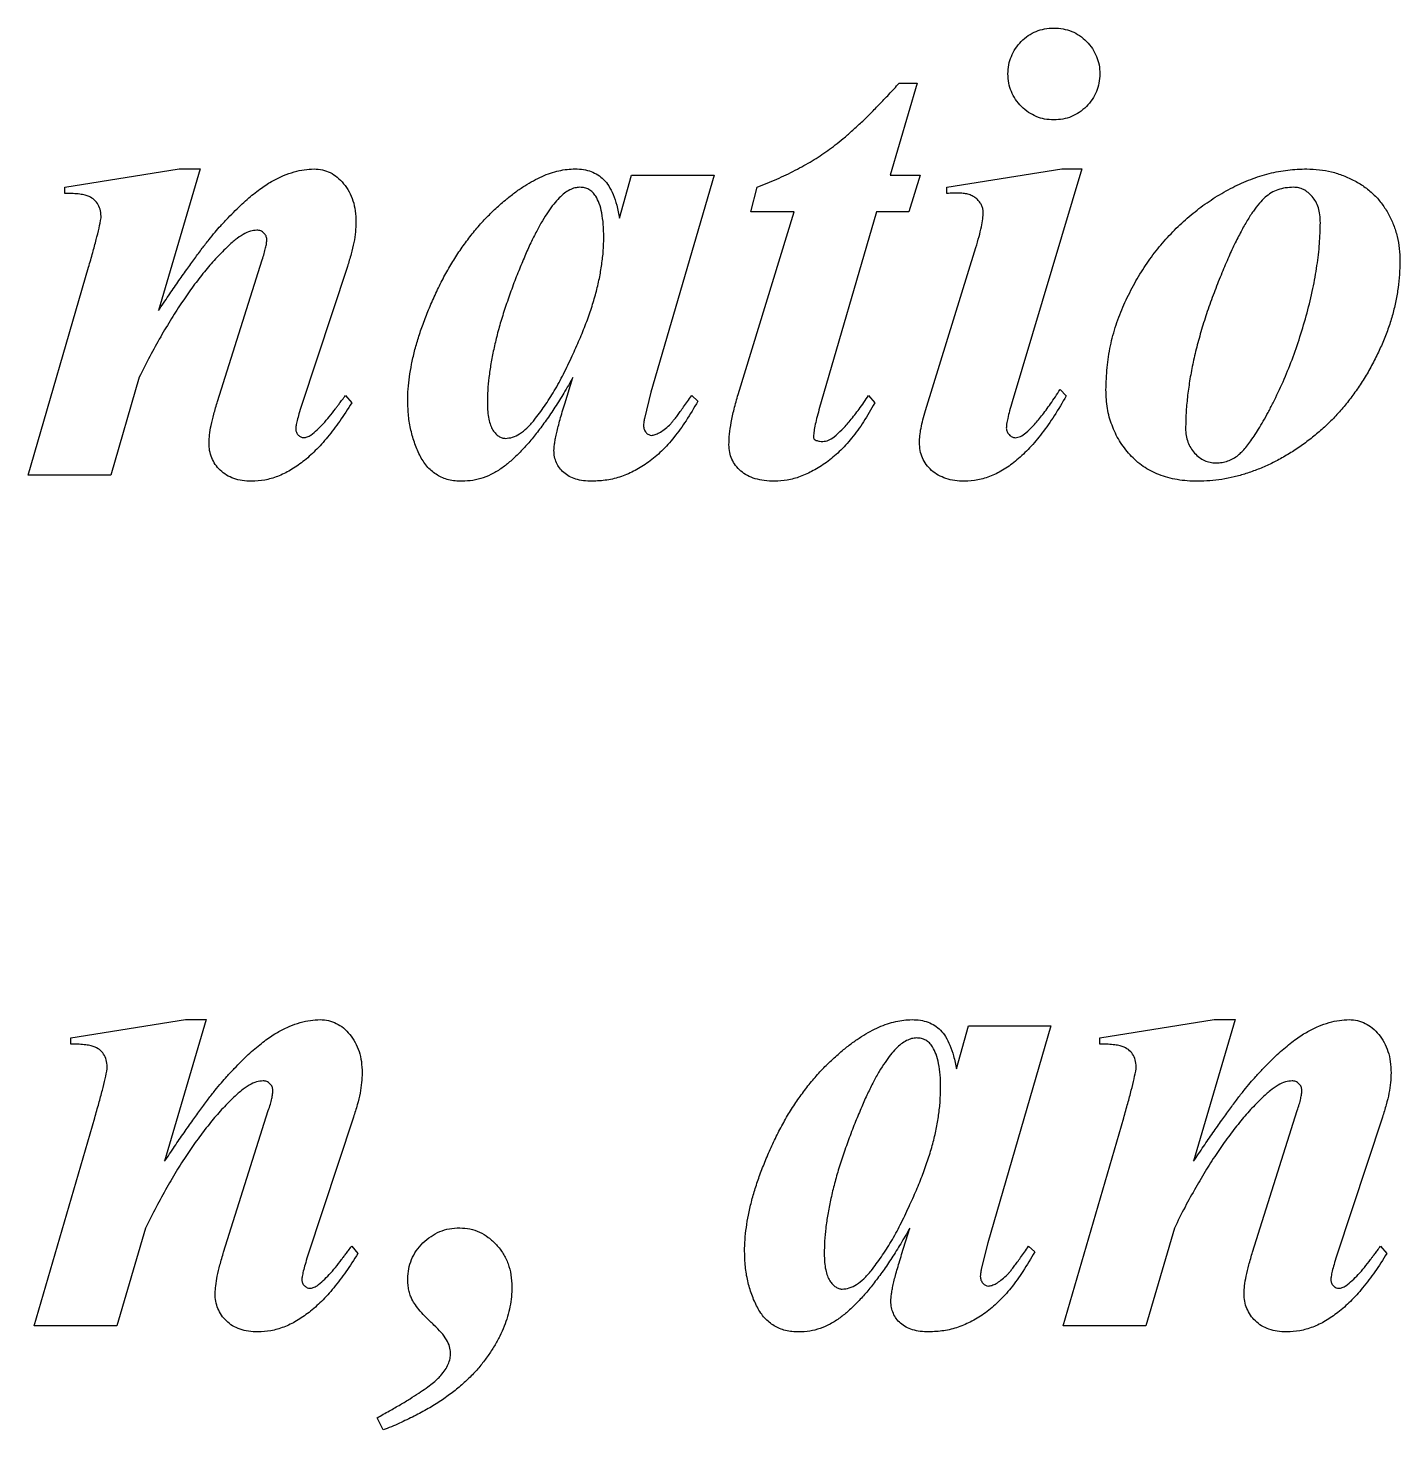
# Model space of a CAD drawing. Header units: inches. Extents: x -8.75 to 0, y -0.78 to 2.88.
# Drawn here: x -3.3929 to -2.9262, y 1.5502 to 2.0271 of the extents above; entities that cross this region are included whole.
import ezdxf

# ---------------------------------------------------------------- set-up
doc = ezdxf.new("R2010")
doc.units = ezdxf.units.IN
doc.header["$MEASUREMENT"] = 0

msp = doc.modelspace()

# ---------------------------------------------------------------- linework, layer by layer
at = {"color": 7, "linetype": 'Continuous', "lineweight": 25}
for p, q in [((-3.09049, 2.00833), (-3.0996, 1.97708)), ((-3.09658, 2.00833), (-3.09049, 2.00833)), ((-3.3804, 1.97292), (-3.34146, 1.97917)), ((-3.3344, 1.97917), (-3.34853, 1.93096)), ((-3.34146, 1.97917), (-3.3344, 1.97917)), ((-3.0804, 1.97292), (-3.0413, 1.97917)), ((-3.0344, 1.97917), (-3.05816, 1.89993)), ((-3.0413, 1.97917), (-3.0344, 1.97917)), ((-3.19169, 1.96237), (-3.18759, 1.97708)), ((-3.18759, 1.97708), (-3.15956, 1.97708)), ((-3.15956, 1.97708), (-3.18102, 1.90326)), ((-3.0996, 1.97708), (-3.08941, 1.97708)), ((-3.08941, 1.97708), (-3.09326, 1.96458)), ((-3.3804, 1.97083), (-3.3804, 1.97292)), ((-3.14706, 1.96458), (-3.14492, 1.97295)), ((-3.0804, 1.97083), (-3.0804, 1.97292)), ((-3.15136, 1.90244), (-3.13235, 1.96458)), ((-3.13235, 1.96458), (-3.14706, 1.96458)), ((-3.10429, 1.96458), (-3.12385, 1.8972)), ((-3.09326, 1.96458), (-3.10429, 1.96458)), ((-3.08759, 1.89701), (-3.07047, 1.95241)), ((-3.3929, 1.875), (-3.37229, 1.94574)), ((-3.32844, 1.9001), (-3.31324, 1.94821)), ((-3.28427, 1.94596), (-3.2999, 1.8987)), ((-3.35504, 1.90827), (-3.36474, 1.875)), ((-3.21031, 1.89928), (-3.20758, 1.90817)), ((-3.18102, 1.90326), (-3.18323, 1.89427)), ((-3.04182, 1.90417), (-3.03974, 1.90195)), ((-3.28489, 1.90208), (-3.28281, 1.89961)), ((-3.16715, 1.90208), (-3.16506, 1.90013)), ((-3.10699, 1.90208), (-3.10491, 1.89954)), ((-3.36474, 1.875), (-3.3929, 1.875)), ((-3.37831, 1.68355), (-3.33938, 1.6898)), ((-3.33232, 1.6898), (-3.34645, 1.64159)), ((-3.33938, 1.6898), (-3.33232, 1.6898)), ((-3.02831, 1.68355), (-2.98938, 1.6898)), ((-2.98232, 1.6898), (-2.99645, 1.64159)), ((-2.98938, 1.6898), (-2.98232, 1.6898)), ((-3.37831, 1.68146), (-3.37831, 1.68355)), ((-3.07711, 1.673), (-3.07301, 1.68771)), ((-3.07301, 1.68771), (-3.04498, 1.68771)), ((-3.04498, 1.68771), (-3.06643, 1.61389)), ((-3.02831, 1.68146), (-3.02831, 1.68355)), ((-3.39081, 1.58563), (-3.37021, 1.65637)), ((-3.32636, 1.61073), (-3.31116, 1.65884)), ((-3.28219, 1.65659), (-3.29781, 1.60933)), ((-3.04081, 1.58563), (-3.02021, 1.65637)), ((-2.97636, 1.61073), (-2.96116, 1.65884)), ((-2.93219, 1.65659), (-2.94781, 1.60933)), ((-3.35296, 1.6189), (-3.36266, 1.58563)), ((-3.09573, 1.60991), (-3.09299, 1.6188)), ((-3.00296, 1.6189), (-3.01266, 1.58563)), ((-3.28281, 1.61271), (-3.28072, 1.61024)), ((-3.06643, 1.61389), (-3.06865, 1.6049)), ((-3.05256, 1.61271), (-3.05048, 1.61076)), ((-2.93281, 1.61271), (-2.93072, 1.61024)), ((-3.36266, 1.58563), (-3.39081, 1.58563)), ((-3.01266, 1.58563), (-3.04081, 1.58563)), ((-3.27206, 1.55021), (-3.27415, 1.55438))]:
    msp.add_line(p, q, dxfattribs=at)
for points, knots in [([(-3.05956, 2.01146), (-3.05951, 2.01251), (-3.0594, 2.01455), (-3.05851, 2.01748), (-3.05709, 2.02018), (-3.0551, 2.02255), (-3.05276, 2.02458), (-3.05006, 2.02604), (-3.04711, 2.02692), (-3.04505, 2.02703), (-3.044, 2.02708)], [0, 0, 0, 0, 0.128069, 0.249947, 0.371754, 0.499132, 0.626344, 0.748778, 0.871931, 1, 1, 1, 1]), ([(-3.044, 2.02708), (-3.04293, 2.02703), (-3.04085, 2.02692), (-3.03786, 2.02605), (-3.03515, 2.02457), (-3.03278, 2.02256), (-3.03079, 2.02018), (-3.02936, 2.01749), (-3.02847, 2.01455), (-3.02837, 2.01251), (-3.02831, 2.01146)], [0, 0, 0, 0, 0.130072, 0.253889, 0.375723, 0.50332, 0.630072, 0.75128, 0.87256, 1, 1, 1, 1]), ([(-3.14492, 1.97295), (-3.14266, 1.97384), (-3.13825, 1.97559), (-3.13199, 1.9786), (-3.12622, 1.98182), (-3.1217, 1.98474), (-3.11824, 1.98735), (-3.1155, 1.98951), (-3.11268, 1.99202), (-3.10968, 1.99473), (-3.10658, 1.99774), (-3.10337, 2.00105), (-3.09998, 2.00457), (-3.09773, 2.00706), (-3.09658, 2.00833)], [0, 0, 0, 0, 0.120172, 0.234507, 0.343418, 0.447385, 0.500336, 0.558038, 0.620076, 0.686978, 0.757998, 0.833949, 0.914855, 1, 1, 1, 1]), ([(-3.044, 1.99583), (-3.04504, 1.99589), (-3.04706, 1.996), (-3.04998, 1.99688), (-3.05265, 1.99835), (-3.05504, 2.00033), (-3.05706, 2.00271), (-3.05851, 2.00542), (-3.0594, 2.00836), (-3.05951, 2.01041), (-3.05956, 2.01146)], [0, 0, 0, 0, 0.126881, 0.247614, 0.370178, 0.497691, 0.626054, 0.749788, 0.871796, 1, 1, 1, 1]), ([(-3.02831, 2.01146), (-3.02837, 2.01041), (-3.02848, 2.00836), (-3.02937, 2.00542), (-3.03081, 2.00271), (-3.03284, 2.00033), (-3.03523, 1.99834), (-3.03794, 1.99688), (-3.0409, 1.996), (-3.04296, 1.99589), (-3.044, 1.99583)], [0, 0, 0, 0, 0.127561, 0.248956, 0.37207, 0.499788, 0.626661, 0.749774, 0.872439, 1, 1, 1, 1]), ([(-3.32737, 1.95983), (-3.32653, 1.96074), (-3.3249, 1.96249), (-3.32245, 1.96496), (-3.32011, 1.96721), (-3.31786, 1.96925), (-3.31569, 1.97103), (-3.31359, 1.97259), (-3.31163, 1.97399), (-3.30909, 1.97541), (-3.30607, 1.97692), (-3.30248, 1.9782), (-3.299, 1.979), (-3.29671, 1.97911), (-3.2956, 1.97917)], [0, 0, 0, 0, 0.096922, 0.187782, 0.272642, 0.351578, 0.425341, 0.493416, 0.556438, 0.614383, 0.721325, 0.820638, 0.912937, 1, 1, 1, 1]), ([(-3.2956, 1.97917), (-3.29465, 1.9791), (-3.29276, 1.97898), (-3.29006, 1.97798), (-3.28759, 1.97637), (-3.28544, 1.97414), (-3.28362, 1.97145), (-3.28225, 1.96832), (-3.28148, 1.96479), (-3.28139, 1.96232), (-3.28134, 1.96104)], [0, 0, 0, 0, 0.11115, 0.220348, 0.332299, 0.453462, 0.580543, 0.710706, 0.849887, 1, 1, 1, 1]), ([(-3.23007, 1.96895), (-3.22905, 1.96976), (-3.22708, 1.97135), (-3.22403, 1.97339), (-3.22106, 1.97517), (-3.21814, 1.97666), (-3.21523, 1.97776), (-3.21237, 1.97855), (-3.20957, 1.97907), (-3.20771, 1.97913), (-3.2068, 1.97917)], [0, 0, 0, 0, 0.151251, 0.292341, 0.425249, 0.551635, 0.671301, 0.784657, 0.894307, 1, 1, 1, 1]), ([(-3.2068, 1.97917), (-3.20584, 1.97913), (-3.20398, 1.97905), (-3.20136, 1.97836), (-3.19902, 1.97722), (-3.19697, 1.97557), (-3.19519, 1.97329), (-3.19377, 1.97029), (-3.19252, 1.9666), (-3.19198, 1.96385), (-3.19169, 1.96237)], [0, 0, 0, 0, 0.114685, 0.222136, 0.322068, 0.423716, 0.534699, 0.665421, 0.819071, 1, 1, 1, 1]), ([(-3.02623, 1.90397), (-3.02616, 1.90651), (-3.02601, 1.91154), (-3.02482, 1.91895), (-3.02296, 1.92612), (-3.02025, 1.93297), (-3.01699, 1.93947), (-3.01336, 1.94562), (-3.00927, 1.95131), (-3.00476, 1.95655), (-2.99992, 1.9614), (-2.99466, 1.96572), (-2.98908, 1.9696), (-2.98321, 1.97297), (-2.97708, 1.97571), (-2.9708, 1.97772), (-2.96439, 1.97894), (-2.96007, 1.97909), (-2.9579, 1.97917)], [0, 0, 0, 0, 0.068373, 0.135108, 0.201218, 0.267276, 0.332787, 0.396645, 0.459164, 0.521042, 0.582325, 0.643264, 0.703651, 0.764819, 0.825173, 0.88396, 0.941824, 1, 1, 1, 1]), ([(-2.9579, 1.97917), (-2.95648, 1.97911), (-2.95365, 1.97901), (-2.94948, 1.97824), (-2.94545, 1.97697), (-2.94161, 1.97517), (-2.93802, 1.97301), (-2.9349, 1.97033), (-2.93222, 1.96727), (-2.93006, 1.96383), (-2.92832, 1.96013), (-2.92713, 1.95618), (-2.92634, 1.95205), (-2.92627, 1.94922), (-2.92623, 1.94779)], [0, 0, 0, 0, 0.085554, 0.169688, 0.253802, 0.339259, 0.42356, 0.504942, 0.585336, 0.66653, 0.748481, 0.83034, 0.913832, 1, 1, 1, 1]), ([(-3.36803, 1.96247), (-3.36806, 1.9633), (-3.36811, 1.96485), (-3.3689, 1.96699), (-3.37023, 1.96872), (-3.37188, 1.96974), (-3.37363, 1.97033), (-3.37546, 1.97062), (-3.37777, 1.97081), (-3.37946, 1.97082), (-3.3804, 1.97083)], [0, 0, 0, 0, 0.143692, 0.268193, 0.387578, 0.517103, 0.59867, 0.70577, 0.838043, 1, 1, 1, 1]), ([(-3.2052, 1.97292), (-3.20578, 1.97287), (-3.20699, 1.97278), (-3.20875, 1.972), (-3.21057, 1.97091), (-3.21166, 1.96986), (-3.21223, 1.9693)], [0, 0, 0, 0, 0.21488, 0.444023, 0.703923, 1, 1, 1, 1]), ([(-3.1998, 1.96989), (-3.20013, 1.97036), (-3.20078, 1.97125), (-3.2021, 1.97222), (-3.20359, 1.97281), (-3.20465, 1.97288), (-3.2052, 1.97292)], [0, 0, 0, 0, 0.264796, 0.509314, 0.746635, 1, 1, 1, 1]), ([(-3.19706, 1.95579), (-3.19708, 1.95732), (-3.19712, 1.96013), (-3.19766, 1.96401), (-3.19841, 1.96727), (-3.19936, 1.96907), (-3.1998, 1.96989)], [0, 0, 0, 0, 0.31411, 0.581113, 0.808451, 1, 1, 1, 1]), ([(-3.07623, 1.97093), (-3.07686, 1.97092), (-3.07825, 1.9709), (-3.07964, 1.97086), (-3.0804, 1.97083)], [0, 0, 0, 0, 0.453061, 1, 1, 1, 1]), ([(-3.06799, 1.96445), (-3.06802, 1.96487), (-3.06806, 1.9657), (-3.06851, 1.96689), (-3.06922, 1.968), (-3.07021, 1.96899), (-3.07139, 1.96988), (-3.07283, 1.9705), (-3.07447, 1.97086), (-3.07562, 1.97091), (-3.07623, 1.97093)], [0, 0, 0, 0, 0.106757, 0.213696, 0.322982, 0.443511, 0.571484, 0.70283, 0.84314, 1, 1, 1, 1]), ([(-2.9721, 1.9695), (-2.97276, 1.96884), (-2.97422, 1.96741), (-2.97619, 1.96473), (-2.97828, 1.96153), (-2.98041, 1.95773), (-2.98262, 1.95338), (-2.98486, 1.94842), (-2.9872, 1.94292), (-2.98952, 1.93693), (-2.99178, 1.93076), (-2.99372, 1.9246), (-2.99539, 1.91861), (-2.99678, 1.91277), (-2.99781, 1.90707), (-2.99856, 1.90153), (-2.99904, 1.89616), (-2.99911, 1.89262), (-2.99915, 1.89089)], [0, 0, 0, 0, 0.033249, 0.072559, 0.117666, 0.169098, 0.227007, 0.290985, 0.362132, 0.439493, 0.518973, 0.59539, 0.668972, 0.739827, 0.808386, 0.874496, 0.93831, 1, 1, 1, 1]), ([(-2.96243, 1.97292), (-2.96336, 1.97287), (-2.96517, 1.97278), (-2.96776, 1.97216), (-2.97011, 1.97108), (-2.97143, 1.97003), (-2.9721, 1.9695)], [0, 0, 0, 0, 0.267997, 0.517347, 0.757714, 1, 1, 1, 1]), ([(-2.95331, 1.96087), (-2.95334, 1.96178), (-2.95339, 1.9635), (-2.9539, 1.96593), (-2.95479, 1.96803), (-2.956, 1.96978), (-2.95744, 1.97113), (-2.95898, 1.97218), (-2.96067, 1.97281), (-2.96184, 1.97288), (-2.96243, 1.97292)], [0, 0, 0, 0, 0.160943, 0.307485, 0.440153, 0.565263, 0.682999, 0.791977, 0.894836, 1, 1, 1, 1]), ([(-3.26373, 1.90029), (-3.26371, 1.90163), (-3.26367, 1.90435), (-3.26317, 1.90849), (-3.26246, 1.91277), (-3.26144, 1.91721), (-3.26014, 1.92178), (-3.25853, 1.92649), (-3.25663, 1.93134), (-3.25448, 1.93629), (-3.25211, 1.9412), (-3.2495, 1.94591), (-3.24674, 1.95039), (-3.24376, 1.95459), (-3.24065, 1.95858), (-3.23732, 1.9623), (-3.2338, 1.96576), (-3.23131, 1.96789), (-3.23007, 1.96895)], [0, 0, 0, 0, 0.050997, 0.103943, 0.158988, 0.216791, 0.277525, 0.340557, 0.406814, 0.476408, 0.546463, 0.615088, 0.681898, 0.747317, 0.811647, 0.875037, 0.937745, 1, 1, 1, 1]), ([(-3.21223, 1.9693), (-3.21286, 1.96861), (-3.21421, 1.96713), (-3.21608, 1.96451), (-3.21804, 1.96146), (-3.21997, 1.95788), (-3.222, 1.95386), (-3.22399, 1.94931), (-3.22609, 1.94433), (-3.22815, 1.93898), (-3.2301, 1.93348), (-3.23187, 1.92807), (-3.23335, 1.92285), (-3.23451, 1.91781), (-3.23547, 1.91297), (-3.23616, 1.90833), (-3.23657, 1.90387), (-3.23662, 1.90097), (-3.23665, 1.89954)], [0, 0, 0, 0, 0.037531, 0.080077, 0.128489, 0.182503, 0.242688, 0.308762, 0.380759, 0.45896, 0.538185, 0.61438, 0.686534, 0.755191, 0.821089, 0.883834, 0.943104, 1, 1, 1, 1]), ([(-3.37229, 1.94574), (-3.37182, 1.94738), (-3.37093, 1.95051), (-3.36972, 1.95494), (-3.36876, 1.95887), (-3.36826, 1.96133), (-3.36803, 1.96247)], [0, 0, 0, 0, 0.297706, 0.565151, 0.797817, 1, 1, 1, 1]), ([(-3.28134, 1.96104), (-3.28139, 1.95995), (-3.28149, 1.95765), (-3.28202, 1.95402), (-3.283, 1.95009), (-3.28383, 1.94738), (-3.28427, 1.94596)], [0, 0, 0, 0, 0.211602, 0.448481, 0.711298, 1, 1, 1, 1]), ([(-3.07047, 1.95241), (-3.0701, 1.95365), (-3.06941, 1.95598), (-3.06863, 1.95924), (-3.06812, 1.96201), (-3.06803, 1.96369), (-3.06799, 1.96445)], [0, 0, 0, 0, 0.31585, 0.589913, 0.81473, 1, 1, 1, 1]), ([(-2.98124, 1.8818), (-2.98082, 1.88218), (-2.97991, 1.88299), (-2.97859, 1.88446), (-2.97724, 1.88627), (-2.97577, 1.88834), (-2.97429, 1.89074), (-2.97268, 1.89341), (-2.97103, 1.89641), (-2.96871, 1.90086), (-2.96593, 1.9068), (-2.96284, 1.91427), (-2.96017, 1.92212), (-2.95778, 1.9302), (-2.9558, 1.93826), (-2.9544, 1.94611), (-2.9535, 1.9536), (-2.95338, 1.95849), (-2.95331, 1.96087)], [0, 0, 0, 0, 0.019705, 0.042924, 0.069319, 0.09916, 0.132071, 0.168505, 0.208627, 0.25247, 0.344777, 0.439194, 0.536414, 0.636224, 0.735117, 0.828115, 0.916399, 1, 1, 1, 1]), ([(-3.34853, 1.93096), (-3.34739, 1.93265), (-3.34521, 1.93591), (-3.34202, 1.94057), (-3.33903, 1.9448), (-3.33625, 1.9486), (-3.33377, 1.95204), (-3.33144, 1.95501), (-3.32934, 1.95757), (-3.32799, 1.95912), (-3.32737, 1.95983)], [0, 0, 0, 0, 0.170885, 0.328423, 0.473151, 0.60457, 0.722896, 0.827784, 0.920751, 1, 1, 1, 1]), ([(-3.31503, 1.95833), (-3.31578, 1.95825), (-3.31743, 1.95808), (-3.31991, 1.95684), (-3.32261, 1.95498), (-3.32434, 1.95336), (-3.32529, 1.95247)], [0, 0, 0, 0, 0.18595, 0.410703, 0.678753, 1, 1, 1, 1]), ([(-3.31168, 1.95518), (-3.31173, 1.95558), (-3.31184, 1.95641), (-3.31267, 1.9574), (-3.31371, 1.95822), (-3.31459, 1.9583), (-3.31503, 1.95833)], [0, 0, 0, 0, 0.237424, 0.485936, 0.744903, 1, 1, 1, 1]), ([(-3.31324, 1.94821), (-3.31301, 1.94895), (-3.31257, 1.9503), (-3.31208, 1.9522), (-3.31176, 1.95379), (-3.3117, 1.95475), (-3.31168, 1.95518)], [0, 0, 0, 0, 0.323477, 0.595772, 0.822213, 1, 1, 1, 1]), ([(-3.20781, 1.91556), (-3.20696, 1.91742), (-3.2053, 1.92105), (-3.20311, 1.92647), (-3.20125, 1.93174), (-3.19971, 1.93685), (-3.19852, 1.94181), (-3.19772, 1.94662), (-3.19715, 1.95126), (-3.19709, 1.95431), (-3.19706, 1.95579)], [0, 0, 0, 0, 0.146155, 0.28499, 0.418182, 0.545285, 0.666433, 0.782078, 0.893677, 1, 1, 1, 1]), ([(-3.32529, 1.95247), (-3.32659, 1.95118), (-3.32925, 1.94852), (-3.33301, 1.94407), (-3.33678, 1.93924), (-3.3405, 1.93393), (-3.34421, 1.92817), (-3.34787, 1.92195), (-3.35154, 1.9153), (-3.35385, 1.91065), (-3.35504, 1.90827)], [0, 0, 0, 0, 0.1027659, 0.2109917, 0.3258082, 0.4462553, 0.5742688, 0.709207, 0.8507118, 1, 1, 1, 1]), ([(-2.92623, 1.94779), (-2.92627, 1.94629), (-2.92634, 1.94327), (-2.92679, 1.93876), (-2.9276, 1.93424), (-2.92865, 1.92972), (-2.93007, 1.9252), (-2.93179, 1.92069), (-2.93384, 1.91618), (-2.93612, 1.91169), (-2.93866, 1.90732), (-2.94148, 1.90319), (-2.94444, 1.89927), (-2.9476, 1.89557), (-2.951, 1.89216), (-2.95458, 1.88897), (-2.95834, 1.88598), (-2.96228, 1.88327), (-2.96633, 1.88086), (-2.97037, 1.8787), (-2.97447, 1.87696), (-2.97855, 1.87549), (-2.98265, 1.87433), (-2.98675, 1.87352), (-2.99087, 1.87301), (-2.99361, 1.87295), (-2.99498, 1.87292)], [0, 0, 0, 0, 0.040288, 0.081046, 0.121912, 0.163592, 0.205763, 0.249164, 0.293302, 0.33884, 0.384474, 0.429222, 0.47316, 0.516609, 0.559725, 0.602707, 0.645492, 0.688706, 0.731235, 0.772081, 0.811808, 0.850842, 0.888714, 0.926191, 0.963211, 1, 1, 1, 1]), ([(-3.2207, 1.89375), (-3.21951, 1.89531), (-3.21708, 1.8985), (-3.21378, 1.90374), (-3.21065, 1.90945), (-3.20877, 1.91349), (-3.20781, 1.91556)], [0, 0, 0, 0, 0.230967, 0.474163, 0.72999, 1, 1, 1, 1]), ([(-3.20758, 1.90817), (-3.20859, 1.90642), (-3.21055, 1.90301), (-3.21357, 1.89817), (-3.21655, 1.89372), (-3.21957, 1.88973), (-3.22247, 1.88608), (-3.22541, 1.88291), (-3.22826, 1.88009), (-3.23027, 1.8785), (-3.23124, 1.87773)], [0, 0, 0, 0, 0.156419, 0.303785, 0.441546, 0.570419, 0.690316, 0.801952, 0.904603, 1, 1, 1, 1]), ([(-3.05348, 1.88939), (-3.05261, 1.89019), (-3.05069, 1.89196), (-3.04794, 1.8953), (-3.04491, 1.89942), (-3.0429, 1.90251), (-3.04182, 1.90417)], [0, 0, 0, 0, 0.1865777, 0.4153055, 0.6853307, 1, 1, 1, 1]), ([(-2.99498, 1.87292), (-2.99619, 1.87294), (-2.99854, 1.87298), (-3.00196, 1.87341), (-3.00518, 1.87413), (-3.00819, 1.8751), (-3.01101, 1.87637), (-3.01359, 1.87794), (-3.01596, 1.87978), (-3.01809, 1.8819), (-3.02001, 1.8842), (-3.02168, 1.88665), (-3.02309, 1.88924), (-3.02421, 1.89195), (-3.02516, 1.89477), (-3.02574, 1.89774), (-3.02616, 1.90081), (-3.02621, 1.90291), (-3.02623, 1.90397)], [0, 0, 0, 0, 0.072878, 0.142298, 0.208199, 0.271692, 0.33365, 0.394303, 0.454151, 0.514931, 0.575502, 0.635011, 0.694027, 0.75313, 0.812473, 0.873468, 0.935645, 1, 1, 1, 1]), ([(-3.33134, 1.886), (-3.33129, 1.88688), (-3.33118, 1.88886), (-3.33063, 1.89211), (-3.32969, 1.89592), (-3.32888, 1.89864), (-3.32844, 1.9001)], [0, 0, 0, 0, 0.183214, 0.411654, 0.683026, 1, 1, 1, 1]), ([(-3.28281, 1.89961), (-3.28413, 1.8975), (-3.28667, 1.89347), (-3.29081, 1.88803), (-3.29496, 1.88338), (-3.29922, 1.87961), (-3.3035, 1.87661), (-3.30788, 1.87449), (-3.31233, 1.87318), (-3.31534, 1.873), (-3.31682, 1.87292)], [0, 0, 0, 0, 0.165262, 0.316603, 0.45397, 0.57917, 0.693818, 0.800285, 0.901451, 1, 1, 1, 1]), ([(-3.2999, 1.8987), (-3.30018, 1.89776), (-3.3007, 1.89606), (-3.30133, 1.89378), (-3.30172, 1.89203), (-3.30181, 1.89103), (-3.30185, 1.89062)], [0, 0, 0, 0, 0.355168, 0.638877, 0.854433, 1, 1, 1, 1]), ([(-3.28831, 1.89756), (-3.2881, 1.89784), (-3.28764, 1.89848), (-3.28687, 1.8995), (-3.28594, 1.90073), (-3.28526, 1.90161), (-3.28489, 1.90208)], [0, 0, 0, 0, 0.18485, 0.41446, 0.680809, 1, 1, 1, 1]), ([(-3.24527, 1.87292), (-3.24606, 1.87294), (-3.24759, 1.87299), (-3.2498, 1.87338), (-3.25185, 1.87402), (-3.25369, 1.875), (-3.25541, 1.87617), (-3.25696, 1.87762), (-3.25828, 1.87937), (-3.25985, 1.882), (-3.26138, 1.88565), (-3.26276, 1.89028), (-3.26359, 1.89521), (-3.26368, 1.89858), (-3.26373, 1.90029)], [0, 0, 0, 0, 0.063398, 0.124106, 0.181381, 0.236825, 0.292429, 0.349032, 0.407944, 0.469461, 0.597027, 0.727216, 0.860912, 1, 1, 1, 1]), ([(-3.23665, 1.89954), (-3.23662, 1.89856), (-3.23658, 1.89671), (-3.23623, 1.89417), (-3.23568, 1.89204), (-3.23485, 1.89037), (-3.23387, 1.88911), (-3.23281, 1.88822), (-3.23172, 1.88759), (-3.23094, 1.88753), (-3.23056, 1.8875)], [0, 0, 0, 0, 0.2006273, 0.3741277, 0.5205613, 0.6436886, 0.7503257, 0.8425447, 0.9243072, 1, 1, 1, 1]), ([(-3.21399, 1.88337), (-3.21397, 1.88376), (-3.21393, 1.88463), (-3.21377, 1.88604), (-3.21345, 1.88769), (-3.21308, 1.88956), (-3.21254, 1.89166), (-3.21189, 1.89399), (-3.21114, 1.89656), (-3.2106, 1.89835), (-3.21031, 1.89928)], [0, 0, 0, 0, 0.0716538, 0.1596585, 0.2606213, 0.3783269, 0.5094296, 0.6579343, 0.8214508, 1, 1, 1, 1]), ([(-3.16506, 1.90013), (-3.16636, 1.89791), (-3.16884, 1.89367), (-3.17294, 1.88795), (-3.17721, 1.88322), (-3.18163, 1.87939), (-3.18626, 1.87653), (-3.191, 1.87441), (-3.19597, 1.87318), (-3.19935, 1.873), (-3.20104, 1.87292)], [0, 0, 0, 0, 0.162883, 0.310308, 0.443899, 0.565597, 0.67871, 0.786572, 0.89326, 1, 1, 1, 1]), ([(-3.17473, 1.89202), (-3.17458, 1.89217), (-3.1742, 1.89254), (-3.17361, 1.89326), (-3.17285, 1.89417), (-3.17198, 1.89531), (-3.17097, 1.89668), (-3.16983, 1.89829), (-3.16852, 1.9001), (-3.16762, 1.9014), (-3.16715, 1.90208)], [0, 0, 0, 0, 0.051109, 0.1261472, 0.2196849, 0.333793, 0.4685456, 0.6239875, 0.8016354, 1, 1, 1, 1]), ([(-3.15449, 1.88532), (-3.15444, 1.88651), (-3.15435, 1.88907), (-3.15371, 1.89312), (-3.15274, 1.89765), (-3.15184, 1.90079), (-3.15136, 1.90244)], [0, 0, 0, 0, 0.205405, 0.439032, 0.704171, 1, 1, 1, 1]), ([(-3.10491, 1.89954), (-3.10614, 1.89738), (-3.10849, 1.89323), (-3.11253, 1.88769), (-3.11674, 1.88302), (-3.12115, 1.87932), (-3.12564, 1.8765), (-3.13009, 1.87444), (-3.13455, 1.87315), (-3.13753, 1.87299), (-3.13899, 1.87292)], [0, 0, 0, 0, 0.164549, 0.315664, 0.452911, 0.579345, 0.695512, 0.802853, 0.903381, 1, 1, 1, 1]), ([(-3.11871, 1.88805), (-3.11781, 1.88883), (-3.11584, 1.89052), (-3.11307, 1.89374), (-3.11002, 1.89762), (-3.10805, 1.90053), (-3.10699, 1.90208)], [0, 0, 0, 0, 0.193516, 0.424759, 0.692792, 1, 1, 1, 1]), ([(-3.03974, 1.90195), (-3.04107, 1.89966), (-3.04361, 1.89529), (-3.0478, 1.88938), (-3.052, 1.88432), (-3.05633, 1.8802), (-3.06069, 1.87693), (-3.06519, 1.87466), (-3.06975, 1.87318), (-3.07285, 1.87301), (-3.07437, 1.87292)], [0, 0, 0, 0, 0.1680135, 0.3206356, 0.4593835, 0.584541, 0.6988335, 0.8038251, 0.9031351, 1, 1, 1, 1]), ([(-3.05816, 1.89993), (-3.05847, 1.89891), (-3.05901, 1.89704), (-3.05963, 1.89452), (-3.06003, 1.89258), (-3.06011, 1.89147), (-3.06015, 1.89102)], [0, 0, 0, 0, 0.3511552, 0.6365981, 0.8499908, 1, 1, 1, 1]), ([(-3.29667, 1.88864), (-3.29597, 1.88921), (-3.2945, 1.89041), (-3.29244, 1.89252), (-3.29034, 1.8949), (-3.289, 1.89665), (-3.28831, 1.89756)], [0, 0, 0, 0, 0.222262, 0.462498, 0.72018, 1, 1, 1, 1]), ([(-3.23056, 1.8875), (-3.22973, 1.88758), (-3.228, 1.88775), (-3.22549, 1.88907), (-3.22299, 1.89107), (-3.2215, 1.89281), (-3.2207, 1.89375)], [0, 0, 0, 0, 0.205321, 0.430209, 0.691962, 1, 1, 1, 1]), ([(-3.18323, 1.89427), (-3.18331, 1.89379), (-3.18346, 1.89299), (-3.18353, 1.89217), (-3.18355, 1.89183)], [0, 0, 0, 0, 0.588566, 1, 1, 1, 1]), ([(-3.12385, 1.8972), (-3.12413, 1.89622), (-3.12466, 1.89438), (-3.12524, 1.89181), (-3.12564, 1.88962), (-3.12571, 1.88827), (-3.12574, 1.88766)], [0, 0, 0, 0, 0.315165, 0.585756, 0.812505, 1, 1, 1, 1]), ([(-3.08967, 1.8861), (-3.08965, 1.88686), (-3.08958, 1.8885), (-3.08916, 1.89109), (-3.08851, 1.89397), (-3.08791, 1.89596), (-3.08759, 1.89701)], [0, 0, 0, 0, 0.204884, 0.441272, 0.704979, 1, 1, 1, 1]), ([(-3.30185, 1.89062), (-3.3018, 1.89027), (-3.3017, 1.88953), (-3.30101, 1.88861), (-3.30015, 1.88793), (-3.29946, 1.88781), (-3.29915, 1.88776)], [0, 0, 0, 0, 0.249564, 0.517955, 0.78011, 1, 1, 1, 1]), ([(-3.29915, 1.88776), (-3.29874, 1.88781), (-3.29785, 1.88792), (-3.29708, 1.88839), (-3.29667, 1.88864)], [0, 0, 0, 0, 0.462123, 1, 1, 1, 1]), ([(-3.18355, 1.89183), (-3.18351, 1.89141), (-3.18342, 1.89056), (-3.18274, 1.8895), (-3.18186, 1.88874), (-3.18115, 1.8886), (-3.18082, 1.88854)], [0, 0, 0, 0, 0.270358, 0.540354, 0.789509, 1, 1, 1, 1]), ([(-3.18082, 1.88854), (-3.18041, 1.8886), (-3.17948, 1.88873), (-3.17805, 1.88946), (-3.17641, 1.89054), (-3.17533, 1.8915), (-3.17473, 1.89202)], [0, 0, 0, 0, 0.171942, 0.39263, 0.666176, 1, 1, 1, 1]), ([(-3.06015, 1.89102), (-3.06009, 1.89061), (-3.05997, 1.88978), (-3.05921, 1.88874), (-3.05827, 1.88791), (-3.05748, 1.88779), (-3.05712, 1.88773)], [0, 0, 0, 0, 0.247956, 0.514623, 0.778221, 1, 1, 1, 1]), ([(-3.05712, 1.88773), (-3.05649, 1.88782), (-3.05512, 1.88802), (-3.05405, 1.88891), (-3.05348, 1.88939)], [0, 0, 0, 0, 0.459307, 1, 1, 1, 1]), ([(-2.99915, 1.89089), (-2.99912, 1.89007), (-2.99905, 1.88849), (-2.99842, 1.88625), (-2.9975, 1.88421), (-2.99614, 1.88245), (-2.99456, 1.881), (-2.99276, 1.87996), (-2.99085, 1.87926), (-2.98951, 1.8792), (-2.98883, 1.87917)], [0, 0, 0, 0, 0.141117, 0.271235, 0.399612, 0.526778, 0.652943, 0.768103, 0.883172, 1, 1, 1, 1]), ([(-3.31682, 1.87292), (-3.3179, 1.87295), (-3.31996, 1.87302), (-3.32286, 1.87377), (-3.32541, 1.87492), (-3.32754, 1.87658), (-3.32926, 1.87856), (-3.33044, 1.88086), (-3.33124, 1.88335), (-3.33131, 1.88511), (-3.33134, 1.886)], [0, 0, 0, 0, 0.147078, 0.280065, 0.40603, 0.527558, 0.646344, 0.760367, 0.878039, 1, 1, 1, 1]), ([(-3.13899, 1.87292), (-3.14016, 1.87296), (-3.14236, 1.87303), (-3.14548, 1.87369), (-3.1482, 1.87475), (-3.15048, 1.87629), (-3.15225, 1.87821), (-3.15356, 1.88036), (-3.15434, 1.88277), (-3.15444, 1.88446), (-3.15449, 1.88532)], [0, 0, 0, 0, 0.156482, 0.296729, 0.42572, 0.547555, 0.663201, 0.773821, 0.884124, 1, 1, 1, 1]), ([(-3.12574, 1.88766), (-3.12567, 1.8875), (-3.12548, 1.88708), (-3.12466, 1.88676), (-3.12369, 1.88652), (-3.12293, 1.88648), (-3.12255, 1.88646)], [0, 0, 0, 0, 0.146229, 0.373492, 0.681429, 1, 1, 1, 1]), ([(-3.12255, 1.88646), (-3.1219, 1.88654), (-3.12048, 1.88672), (-3.11934, 1.88758), (-3.11871, 1.88805)], [0, 0, 0, 0, 0.456588, 1, 1, 1, 1]), ([(-3.07437, 1.87292), (-3.07549, 1.87295), (-3.07762, 1.87302), (-3.08062, 1.87378), (-3.08332, 1.87488), (-3.08557, 1.87655), (-3.08743, 1.87852), (-3.08872, 1.88084), (-3.08954, 1.88339), (-3.08963, 1.88518), (-3.08967, 1.8861)], [0, 0, 0, 0, 0.14681, 0.281244, 0.407948, 0.530306, 0.649212, 0.763023, 0.878836, 1, 1, 1, 1]), ([(-3.20104, 1.87292), (-3.20203, 1.87295), (-3.2039, 1.87302), (-3.20654, 1.87357), (-3.20882, 1.87447), (-3.21069, 1.8758), (-3.21218, 1.87739), (-3.21321, 1.87922), (-3.2139, 1.88122), (-3.21396, 1.88264), (-3.21399, 1.88337)], [0, 0, 0, 0, 0.158489, 0.300623, 0.428424, 0.54944, 0.665057, 0.773266, 0.884828, 1, 1, 1, 1]), ([(-2.98883, 1.87917), (-2.98813, 1.8792), (-2.98676, 1.87926), (-2.98476, 1.87976), (-2.9829, 1.88061), (-2.9818, 1.8814), (-2.98124, 1.8818)], [0, 0, 0, 0, 0.2553774, 0.5014123, 0.7506427, 1, 1, 1, 1]), ([(-3.23124, 1.87773), (-3.23234, 1.87699), (-3.23447, 1.87554), (-3.23799, 1.87405), (-3.24158, 1.87307), (-3.24404, 1.87297), (-3.24527, 1.87292)], [0, 0, 0, 0, 0.262918, 0.512358, 0.755295, 1, 1, 1, 1]), ([(-3.32529, 1.67046), (-3.32444, 1.67137), (-3.32281, 1.67312), (-3.32037, 1.67559), (-3.31803, 1.67784), (-3.31578, 1.67987), (-3.31361, 1.68166), (-3.31151, 1.68322), (-3.30954, 1.68462), (-3.30701, 1.68604), (-3.30399, 1.68755), (-3.30039, 1.68883), (-3.29691, 1.68963), (-3.29463, 1.68974), (-3.29352, 1.6898)], [0, 0, 0, 0, 0.096922, 0.187782, 0.272642, 0.351578, 0.425341, 0.493416, 0.556438, 0.614383, 0.721325, 0.820638, 0.912937, 1, 1, 1, 1]), ([(-3.29352, 1.6898), (-3.29256, 1.68973), (-3.29068, 1.68961), (-3.28798, 1.68861), (-3.2855, 1.687), (-3.28335, 1.68477), (-3.28153, 1.68208), (-3.28017, 1.67895), (-3.2794, 1.67542), (-3.2793, 1.67295), (-3.27926, 1.67167)], [0, 0, 0, 0, 0.11115, 0.220348, 0.332299, 0.453462, 0.580543, 0.710706, 0.849887, 1, 1, 1, 1]), ([(-3.11549, 1.67958), (-3.11447, 1.68039), (-3.1125, 1.68198), (-3.10944, 1.68402), (-3.10647, 1.6858), (-3.10355, 1.68729), (-3.10065, 1.68839), (-3.09779, 1.68918), (-3.09499, 1.6897), (-3.09313, 1.68976), (-3.09221, 1.6898)], [0, 0, 0, 0, 0.151251, 0.292341, 0.425249, 0.551635, 0.671301, 0.784657, 0.894307, 1, 1, 1, 1]), ([(-3.09221, 1.6898), (-3.09125, 1.68976), (-3.0894, 1.68968), (-3.08677, 1.68899), (-3.08444, 1.68785), (-3.08238, 1.6862), (-3.0806, 1.68392), (-3.07919, 1.68092), (-3.07794, 1.67723), (-3.0774, 1.67448), (-3.07711, 1.673)], [0, 0, 0, 0, 0.114685, 0.222136, 0.322068, 0.423716, 0.534699, 0.665421, 0.819071, 1, 1, 1, 1]), ([(-2.97529, 1.67046), (-2.97444, 1.67137), (-2.97281, 1.67312), (-2.97037, 1.67559), (-2.96803, 1.67784), (-2.96578, 1.67987), (-2.96361, 1.68166), (-2.96151, 1.68322), (-2.95954, 1.68462), (-2.95701, 1.68604), (-2.95399, 1.68755), (-2.95039, 1.68883), (-2.94691, 1.68963), (-2.94463, 1.68974), (-2.94352, 1.6898)], [0, 0, 0, 0, 0.096922, 0.187782, 0.272642, 0.351578, 0.425341, 0.493416, 0.556438, 0.614383, 0.721325, 0.820638, 0.912937, 1, 1, 1, 1]), ([(-2.94352, 1.6898), (-2.94256, 1.68973), (-2.94068, 1.68961), (-2.93798, 1.68861), (-2.9355, 1.687), (-2.93335, 1.68477), (-2.93153, 1.68208), (-2.93017, 1.67895), (-2.9294, 1.67542), (-2.9293, 1.67295), (-2.92926, 1.67167)], [0, 0, 0, 0, 0.11115, 0.220348, 0.332299, 0.453462, 0.580543, 0.710706, 0.849887, 1, 1, 1, 1]), ([(-3.09062, 1.68355), (-3.0912, 1.6835), (-3.0924, 1.68341), (-3.09417, 1.68263), (-3.09599, 1.68154), (-3.09707, 1.68049), (-3.09765, 1.67993)], [0, 0, 0, 0, 0.21488, 0.444023, 0.703923, 1, 1, 1, 1]), ([(-3.08521, 1.68052), (-3.08555, 1.68099), (-3.08619, 1.68188), (-3.08751, 1.68285), (-3.08901, 1.68344), (-3.09007, 1.68351), (-3.09062, 1.68355)], [0, 0, 0, 0, 0.264796, 0.509314, 0.746635, 1, 1, 1, 1]), ([(-3.36594, 1.6731), (-3.36597, 1.67393), (-3.36603, 1.67548), (-3.36681, 1.67761), (-3.36814, 1.67935), (-3.3698, 1.68037), (-3.37154, 1.68096), (-3.37338, 1.68125), (-3.37568, 1.68144), (-3.37738, 1.68145), (-3.37831, 1.68146)], [0, 0, 0, 0, 0.143692, 0.268193, 0.387578, 0.517103, 0.59867, 0.70577, 0.838043, 1, 1, 1, 1]), ([(-3.14915, 1.61092), (-3.14913, 1.61226), (-3.14908, 1.61498), (-3.14858, 1.61912), (-3.14788, 1.6234), (-3.14685, 1.62784), (-3.14556, 1.63241), (-3.14394, 1.63712), (-3.14205, 1.64197), (-3.1399, 1.64692), (-3.13752, 1.65183), (-3.13492, 1.65654), (-3.13216, 1.66102), (-3.12918, 1.66522), (-3.12606, 1.66921), (-3.12273, 1.67293), (-3.11921, 1.67639), (-3.11673, 1.67851), (-3.11549, 1.67958)], [0, 0, 0, 0, 0.050997, 0.103943, 0.158988, 0.216791, 0.277525, 0.340557, 0.406814, 0.476408, 0.546463, 0.615088, 0.681898, 0.747317, 0.811647, 0.875037, 0.937745, 1, 1, 1, 1]), ([(-3.09765, 1.67993), (-3.09828, 1.67924), (-3.09963, 1.67776), (-3.1015, 1.67514), (-3.10346, 1.67209), (-3.10539, 1.66851), (-3.10742, 1.66449), (-3.1094, 1.65994), (-3.1115, 1.65496), (-3.11357, 1.64961), (-3.11552, 1.64411), (-3.11728, 1.6387), (-3.11876, 1.63348), (-3.11993, 1.62844), (-3.12088, 1.6236), (-3.12158, 1.61896), (-3.12198, 1.6145), (-3.12204, 1.6116), (-3.12206, 1.61017)], [0, 0, 0, 0, 0.037531, 0.080077, 0.128489, 0.182503, 0.242688, 0.308762, 0.380759, 0.45896, 0.538185, 0.61438, 0.686534, 0.755191, 0.821089, 0.883834, 0.943104, 1, 1, 1, 1]), ([(-3.08248, 1.66642), (-3.0825, 1.66795), (-3.08254, 1.67076), (-3.08308, 1.67464), (-3.08383, 1.6779), (-3.08478, 1.6797), (-3.08521, 1.68052)], [0, 0, 0, 0, 0.31411, 0.581113, 0.808451, 1, 1, 1, 1]), ([(-3.01594, 1.6731), (-3.01597, 1.67393), (-3.01603, 1.67548), (-3.01681, 1.67761), (-3.01814, 1.67935), (-3.0198, 1.68037), (-3.02154, 1.68096), (-3.02338, 1.68125), (-3.02568, 1.68144), (-3.02738, 1.68145), (-3.02831, 1.68146)], [0, 0, 0, 0, 0.143692, 0.268193, 0.387578, 0.517103, 0.59867, 0.70577, 0.838043, 1, 1, 1, 1]), ([(-3.37021, 1.65637), (-3.36974, 1.65801), (-3.36885, 1.66114), (-3.36764, 1.66557), (-3.36667, 1.6695), (-3.36618, 1.67196), (-3.36594, 1.6731)], [0, 0, 0, 0, 0.297706, 0.565151, 0.797817, 1, 1, 1, 1]), ([(-3.34645, 1.64159), (-3.34531, 1.64328), (-3.34312, 1.64654), (-3.33994, 1.6512), (-3.33695, 1.65543), (-3.33416, 1.65923), (-3.33169, 1.66267), (-3.32936, 1.66564), (-3.32726, 1.6682), (-3.32591, 1.66975), (-3.32529, 1.67046)], [0, 0, 0, 0, 0.170885, 0.328423, 0.473151, 0.60457, 0.722896, 0.827784, 0.920751, 1, 1, 1, 1]), ([(-3.27926, 1.67167), (-3.27931, 1.67058), (-3.27941, 1.66828), (-3.27994, 1.66465), (-3.28092, 1.66072), (-3.28175, 1.65801), (-3.28219, 1.65659)], [0, 0, 0, 0, 0.211602, 0.448481, 0.711298, 1, 1, 1, 1]), ([(-3.02021, 1.65637), (-3.01974, 1.65801), (-3.01885, 1.66114), (-3.01764, 1.66557), (-3.01667, 1.6695), (-3.01618, 1.67196), (-3.01594, 1.6731)], [0, 0, 0, 0, 0.297706, 0.565151, 0.797817, 1, 1, 1, 1]), ([(-2.99645, 1.64159), (-2.99531, 1.64328), (-2.99312, 1.64654), (-2.98994, 1.6512), (-2.98695, 1.65543), (-2.98416, 1.65923), (-2.98169, 1.66267), (-2.97936, 1.66564), (-2.97726, 1.6682), (-2.97591, 1.66975), (-2.97529, 1.67046)], [0, 0, 0, 0, 0.170885, 0.328423, 0.473151, 0.60457, 0.722896, 0.827784, 0.920751, 1, 1, 1, 1]), ([(-2.92926, 1.67167), (-2.92931, 1.67058), (-2.92941, 1.66828), (-2.92994, 1.66465), (-2.93092, 1.66072), (-2.93175, 1.65801), (-2.93219, 1.65659)], [0, 0, 0, 0, 0.211602, 0.448481, 0.711298, 1, 1, 1, 1]), ([(-3.31295, 1.66896), (-3.3137, 1.66888), (-3.31535, 1.66871), (-3.31783, 1.66746), (-3.32053, 1.66561), (-3.32226, 1.66399), (-3.3232, 1.6631)], [0, 0, 0, 0, 0.18595, 0.410703, 0.678753, 1, 1, 1, 1]), ([(-3.3096, 1.66581), (-3.30965, 1.66621), (-3.30976, 1.66704), (-3.31059, 1.66803), (-3.31163, 1.66885), (-3.31251, 1.66893), (-3.31295, 1.66896)], [0, 0, 0, 0, 0.237424, 0.485936, 0.744903, 1, 1, 1, 1]), ([(-3.31116, 1.65884), (-3.31092, 1.65958), (-3.31049, 1.66093), (-3.31, 1.66283), (-3.30967, 1.66442), (-3.30962, 1.66538), (-3.3096, 1.66581)], [0, 0, 0, 0, 0.323477, 0.595772, 0.822213, 1, 1, 1, 1]), ([(-3.09322, 1.62619), (-3.09237, 1.62805), (-3.09072, 1.63168), (-3.08852, 1.6371), (-3.08667, 1.64237), (-3.08512, 1.64748), (-3.08394, 1.65244), (-3.08314, 1.65725), (-3.08257, 1.66189), (-3.08251, 1.66494), (-3.08248, 1.66642)], [0, 0, 0, 0, 0.146155, 0.28499, 0.418182, 0.545285, 0.666433, 0.782078, 0.893677, 1, 1, 1, 1]), ([(-2.96295, 1.66896), (-2.9637, 1.66888), (-2.96535, 1.66871), (-2.96783, 1.66746), (-2.97053, 1.66561), (-2.97226, 1.66399), (-2.9732, 1.6631)], [0, 0, 0, 0, 0.18595, 0.410703, 0.678753, 1, 1, 1, 1]), ([(-2.9596, 1.66581), (-2.95965, 1.66621), (-2.95976, 1.66704), (-2.96059, 1.66803), (-2.96163, 1.66885), (-2.96251, 1.66893), (-2.96295, 1.66896)], [0, 0, 0, 0, 0.237424, 0.485936, 0.744903, 1, 1, 1, 1]), ([(-2.96116, 1.65884), (-2.96092, 1.65958), (-2.96049, 1.66093), (-2.96, 1.66283), (-2.95967, 1.66442), (-2.95962, 1.66538), (-2.9596, 1.66581)], [0, 0, 0, 0, 0.323477, 0.595772, 0.822213, 1, 1, 1, 1]), ([(-3.3232, 1.6631), (-3.3245, 1.66181), (-3.32717, 1.65915), (-3.33092, 1.6547), (-3.3347, 1.64987), (-3.33842, 1.64456), (-3.34212, 1.6388), (-3.34578, 1.63258), (-3.34946, 1.62593), (-3.35177, 1.62128), (-3.35296, 1.6189)], [0, 0, 0, 0, 0.1027659, 0.2109917, 0.3258082, 0.4462553, 0.5742688, 0.709207, 0.8507118, 1, 1, 1, 1]), ([(-2.9732, 1.6631), (-2.9745, 1.66181), (-2.97717, 1.65915), (-2.98092, 1.6547), (-2.9847, 1.64987), (-2.98842, 1.64456), (-2.99212, 1.6388), (-2.99578, 1.63258), (-2.99946, 1.62593), (-3.00177, 1.62128), (-3.00296, 1.6189)], [0, 0, 0, 0, 0.1027659, 0.2109917, 0.3258082, 0.4462553, 0.5742688, 0.709207, 0.8507118, 1, 1, 1, 1]), ([(-3.10611, 1.60438), (-3.10493, 1.60594), (-3.1025, 1.60913), (-3.0992, 1.61437), (-3.09606, 1.62008), (-3.09419, 1.62412), (-3.09322, 1.62619)], [0, 0, 0, 0, 0.230967, 0.474163, 0.72999, 1, 1, 1, 1]), ([(-3.26373, 1.60161), (-3.26367, 1.60276), (-3.26355, 1.60502), (-3.26252, 1.60826), (-3.26091, 1.61127), (-3.25861, 1.6139), (-3.25592, 1.61613), (-3.25288, 1.61781), (-3.24953, 1.61878), (-3.24721, 1.6189), (-3.24602, 1.61896)], [0, 0, 0, 0, 0.124786, 0.24604, 0.367276, 0.49483, 0.623439, 0.747319, 0.870502, 1, 1, 1, 1]), ([(-3.24602, 1.61896), (-3.24486, 1.61889), (-3.24256, 1.61876), (-3.23924, 1.61765), (-3.23622, 1.61574), (-3.23349, 1.61326), (-3.23116, 1.61025), (-3.22949, 1.60678), (-3.22848, 1.60295), (-3.22837, 1.60028), (-3.22831, 1.59891)], [0, 0, 0, 0, 0.116802, 0.232217, 0.349327, 0.47503, 0.603269, 0.731207, 0.861468, 1, 1, 1, 1]), ([(-3.09299, 1.6188), (-3.094, 1.61705), (-3.09596, 1.61364), (-3.09899, 1.6088), (-3.10197, 1.60435), (-3.10498, 1.60036), (-3.10789, 1.59671), (-3.11083, 1.59354), (-3.11368, 1.59072), (-3.11569, 1.58913), (-3.11666, 1.58836)], [0, 0, 0, 0, 0.156419, 0.303785, 0.441546, 0.570419, 0.690316, 0.801952, 0.904603, 1, 1, 1, 1]), ([(-3.28622, 1.60819), (-3.28602, 1.60847), (-3.28556, 1.60911), (-3.28478, 1.61013), (-3.28386, 1.61136), (-3.28318, 1.61224), (-3.28281, 1.61271)], [0, 0, 0, 0, 0.18485, 0.41446, 0.680809, 1, 1, 1, 1]), ([(-3.06015, 1.60265), (-3.06, 1.6028), (-3.05961, 1.60317), (-3.05903, 1.60389), (-3.05827, 1.6048), (-3.05739, 1.60594), (-3.05638, 1.60731), (-3.05525, 1.60892), (-3.05394, 1.61073), (-3.05304, 1.61203), (-3.05256, 1.61271)], [0, 0, 0, 0, 0.051109, 0.1261472, 0.2196849, 0.333793, 0.4685456, 0.6239875, 0.8016354, 1, 1, 1, 1]), ([(-2.93622, 1.60819), (-2.93602, 1.60847), (-2.93556, 1.60911), (-2.93478, 1.61013), (-2.93386, 1.61136), (-2.93318, 1.61224), (-2.93281, 1.61271)], [0, 0, 0, 0, 0.18485, 0.41446, 0.680809, 1, 1, 1, 1]), ([(-3.32926, 1.59663), (-3.32921, 1.59751), (-3.32909, 1.59949), (-3.32854, 1.60274), (-3.32761, 1.60655), (-3.3268, 1.60927), (-3.32636, 1.61073)], [0, 0, 0, 0, 0.183214, 0.411654, 0.683026, 1, 1, 1, 1]), ([(-3.28072, 1.61024), (-3.28205, 1.60813), (-3.28458, 1.6041), (-3.28873, 1.59866), (-3.29288, 1.59401), (-3.29713, 1.59024), (-3.30141, 1.58724), (-3.30579, 1.58512), (-3.31025, 1.58381), (-3.31326, 1.58363), (-3.31474, 1.58355)], [0, 0, 0, 0, 0.165262, 0.316603, 0.45397, 0.57917, 0.693818, 0.800285, 0.901451, 1, 1, 1, 1]), ([(-3.29781, 1.60933), (-3.2981, 1.60838), (-3.29861, 1.60669), (-3.29925, 1.60441), (-3.29964, 1.60266), (-3.29973, 1.60166), (-3.29977, 1.60125)], [0, 0, 0, 0, 0.355168, 0.638877, 0.854433, 1, 1, 1, 1]), ([(-3.29459, 1.59927), (-3.29388, 1.59984), (-3.29242, 1.60104), (-3.29035, 1.60315), (-3.28825, 1.60553), (-3.28692, 1.60728), (-3.28622, 1.60819)], [0, 0, 0, 0, 0.222262, 0.462498, 0.72018, 1, 1, 1, 1]), ([(-3.13069, 1.58355), (-3.13147, 1.58357), (-3.13301, 1.58362), (-3.13522, 1.58401), (-3.13727, 1.58465), (-3.13911, 1.58563), (-3.14082, 1.5868), (-3.14238, 1.58825), (-3.1437, 1.59), (-3.14527, 1.59263), (-3.1468, 1.59628), (-3.14818, 1.60091), (-3.14901, 1.60584), (-3.1491, 1.60921), (-3.14915, 1.61092)], [0, 0, 0, 0, 0.063398, 0.124106, 0.181381, 0.236825, 0.292429, 0.349032, 0.407944, 0.469461, 0.597027, 0.727216, 0.860912, 1, 1, 1, 1]), ([(-3.12206, 1.61017), (-3.12204, 1.60919), (-3.122, 1.60734), (-3.12165, 1.6048), (-3.12109, 1.60267), (-3.12027, 1.601), (-3.11928, 1.59974), (-3.11823, 1.59885), (-3.11714, 1.59822), (-3.11635, 1.59816), (-3.11598, 1.59813)], [0, 0, 0, 0, 0.2006273, 0.3741277, 0.5205613, 0.6436886, 0.7503257, 0.8425447, 0.9243072, 1, 1, 1, 1]), ([(-3.09941, 1.594), (-3.09939, 1.59439), (-3.09935, 1.59526), (-3.09919, 1.59667), (-3.09887, 1.59832), (-3.0985, 1.60019), (-3.09796, 1.60229), (-3.09731, 1.60462), (-3.09656, 1.60719), (-3.09601, 1.60898), (-3.09573, 1.60991)], [0, 0, 0, 0, 0.0716538, 0.1596585, 0.2606213, 0.3783269, 0.5094296, 0.6579343, 0.8214508, 1, 1, 1, 1]), ([(-3.05048, 1.61076), (-3.05178, 1.60854), (-3.05425, 1.6043), (-3.05835, 1.59858), (-3.06263, 1.59385), (-3.06705, 1.59002), (-3.07168, 1.58716), (-3.07642, 1.58504), (-3.08139, 1.58381), (-3.08476, 1.58363), (-3.08645, 1.58355)], [0, 0, 0, 0, 0.162883, 0.310308, 0.443899, 0.565597, 0.67871, 0.786572, 0.89326, 1, 1, 1, 1]), ([(-2.97926, 1.59663), (-2.97921, 1.59751), (-2.97909, 1.59949), (-2.97854, 1.60274), (-2.97761, 1.60655), (-2.9768, 1.60927), (-2.97636, 1.61073)], [0, 0, 0, 0, 0.183214, 0.411654, 0.683026, 1, 1, 1, 1]), ([(-2.93072, 1.61024), (-2.93205, 1.60813), (-2.93458, 1.6041), (-2.93873, 1.59866), (-2.94288, 1.59401), (-2.94713, 1.59024), (-2.95141, 1.58724), (-2.95579, 1.58512), (-2.96025, 1.58381), (-2.96326, 1.58363), (-2.96474, 1.58355)], [0, 0, 0, 0, 0.165262, 0.316603, 0.45397, 0.57917, 0.693818, 0.800285, 0.901451, 1, 1, 1, 1]), ([(-2.94781, 1.60933), (-2.9481, 1.60838), (-2.94861, 1.60669), (-2.94925, 1.60441), (-2.94964, 1.60266), (-2.94973, 1.60166), (-2.94977, 1.60125)], [0, 0, 0, 0, 0.355168, 0.638877, 0.854433, 1, 1, 1, 1]), ([(-2.94459, 1.59927), (-2.94388, 1.59984), (-2.94242, 1.60104), (-2.94035, 1.60315), (-2.93825, 1.60553), (-2.93692, 1.60728), (-2.93622, 1.60819)], [0, 0, 0, 0, 0.222262, 0.462498, 0.72018, 1, 1, 1, 1]), ([(-3.11598, 1.59813), (-3.11515, 1.59821), (-3.11342, 1.59838), (-3.11091, 1.5997), (-3.10841, 1.6017), (-3.10692, 1.60344), (-3.10611, 1.60438)], [0, 0, 0, 0, 0.205321, 0.430209, 0.691962, 1, 1, 1, 1]), ([(-3.06865, 1.6049), (-3.06873, 1.60442), (-3.06887, 1.60362), (-3.06894, 1.6028), (-3.06897, 1.60246)], [0, 0, 0, 0, 0.588566, 1, 1, 1, 1]), ([(-3.06897, 1.60246), (-3.06893, 1.60204), (-3.06884, 1.60119), (-3.06816, 1.60013), (-3.06727, 1.59937), (-3.06656, 1.59923), (-3.06624, 1.59917)], [0, 0, 0, 0, 0.270358, 0.540354, 0.789509, 1, 1, 1, 1]), ([(-3.06624, 1.59917), (-3.06583, 1.59923), (-3.0649, 1.59936), (-3.06347, 1.60009), (-3.06183, 1.60117), (-3.06075, 1.60213), (-3.06015, 1.60265)], [0, 0, 0, 0, 0.171942, 0.39263, 0.666176, 1, 1, 1, 1]), ([(-3.29977, 1.60125), (-3.29972, 1.6009), (-3.29962, 1.60016), (-3.29893, 1.59924), (-3.29806, 1.59856), (-3.29738, 1.59844), (-3.29706, 1.59839)], [0, 0, 0, 0, 0.249564, 0.517955, 0.78011, 1, 1, 1, 1]), ([(-3.29706, 1.59839), (-3.29665, 1.59844), (-3.29577, 1.59855), (-3.295, 1.59902), (-3.29459, 1.59927)], [0, 0, 0, 0, 0.462123, 1, 1, 1, 1]), ([(-3.22831, 1.59891), (-3.22835, 1.59778), (-3.22841, 1.59551), (-3.22891, 1.59211), (-3.22977, 1.58876), (-3.23092, 1.5854), (-3.23242, 1.58206), (-3.23425, 1.57873), (-3.23642, 1.57543), (-3.23889, 1.57214), (-3.24171, 1.56891), (-3.24497, 1.56586), (-3.24854, 1.56288), (-3.25252, 1.56009), (-3.25684, 1.55737), (-3.26159, 1.55487), (-3.26666, 1.55239), (-3.27023, 1.55095), (-3.27206, 1.55021)], [0, 0, 0, 0, 0.048756, 0.09796, 0.147705, 0.198202, 0.251025, 0.305514, 0.362012, 0.421201, 0.482917, 0.546844, 0.613695, 0.683209, 0.756621, 0.833721, 0.914775, 1, 1, 1, 1]), ([(-3.2623, 1.59465), (-3.26252, 1.59513), (-3.26297, 1.59613), (-3.26342, 1.59779), (-3.26367, 1.59964), (-3.26371, 1.60094), (-3.26373, 1.60161)], [0, 0, 0, 0, 0.221627, 0.457211, 0.718365, 1, 1, 1, 1]), ([(-2.94977, 1.60125), (-2.94972, 1.6009), (-2.94962, 1.60016), (-2.94893, 1.59924), (-2.94806, 1.59856), (-2.94738, 1.59844), (-2.94706, 1.59839)], [0, 0, 0, 0, 0.249564, 0.517955, 0.78011, 1, 1, 1, 1]), ([(-2.94706, 1.59839), (-2.94665, 1.59844), (-2.94577, 1.59855), (-2.945, 1.59902), (-2.94459, 1.59927)], [0, 0, 0, 0, 0.462123, 1, 1, 1, 1]), ([(-3.31474, 1.58355), (-3.31582, 1.58358), (-3.31787, 1.58365), (-3.32077, 1.5844), (-3.32333, 1.58555), (-3.32546, 1.58721), (-3.32718, 1.58919), (-3.32836, 1.59149), (-3.32915, 1.59398), (-3.32922, 1.59574), (-3.32926, 1.59663)], [0, 0, 0, 0, 0.147078, 0.280065, 0.40603, 0.527558, 0.646344, 0.760367, 0.878039, 1, 1, 1, 1]), ([(-3.24915, 1.57642), (-3.24923, 1.57715), (-3.2494, 1.57874), (-3.25055, 1.5811), (-3.2524, 1.58351), (-3.25482, 1.58588), (-3.25729, 1.58823), (-3.25944, 1.5905), (-3.26109, 1.59261), (-3.26192, 1.59401), (-3.2623, 1.59465)], [0, 0, 0, 0, 0.096583, 0.207364, 0.338519, 0.493433, 0.650359, 0.786242, 0.902895, 1, 1, 1, 1]), ([(-3.08645, 1.58355), (-3.08744, 1.58358), (-3.08932, 1.58365), (-3.09195, 1.5842), (-3.09424, 1.5851), (-3.09611, 1.58643), (-3.09759, 1.58802), (-3.09862, 1.58985), (-3.09932, 1.59185), (-3.09938, 1.59327), (-3.09941, 1.594)], [0, 0, 0, 0, 0.158489, 0.300623, 0.428424, 0.54944, 0.665057, 0.773266, 0.884828, 1, 1, 1, 1]), ([(-2.96474, 1.58355), (-2.96582, 1.58358), (-2.96787, 1.58365), (-2.97077, 1.5844), (-2.97333, 1.58555), (-2.97546, 1.58721), (-2.97718, 1.58919), (-2.97836, 1.59149), (-2.97915, 1.59398), (-2.97922, 1.59574), (-2.97926, 1.59663)], [0, 0, 0, 0, 0.147078, 0.280065, 0.40603, 0.527558, 0.646344, 0.760367, 0.878039, 1, 1, 1, 1]), ([(-3.11666, 1.58836), (-3.11776, 1.58762), (-3.11989, 1.58617), (-3.1234, 1.58468), (-3.127, 1.5837), (-3.12946, 1.5836), (-3.13069, 1.58355)], [0, 0, 0, 0, 0.262918, 0.512358, 0.755295, 1, 1, 1, 1]), ([(-3.25247, 1.56877), (-3.25196, 1.56939), (-3.25098, 1.57058), (-3.24994, 1.57252), (-3.24925, 1.57446), (-3.24918, 1.57577), (-3.24915, 1.57642)], [0, 0, 0, 0, 0.283585, 0.540099, 0.773353, 1, 1, 1, 1]), ([(-3.27415, 1.55438), (-3.27276, 1.55515), (-3.27011, 1.55661), (-3.26635, 1.55875), (-3.26302, 1.56077), (-3.2601, 1.56265), (-3.25759, 1.56437), (-3.25549, 1.56593), (-3.2538, 1.56735), (-3.25288, 1.56833), (-3.25247, 1.56877)], [0, 0, 0, 0, 0.182487, 0.347794, 0.496609, 0.630096, 0.746637, 0.846375, 0.930351, 1, 1, 1, 1])]:
    msp.add_open_spline(points, degree=3, knots=knots, dxfattribs=at)

doc.saveas('drawing.dxf')
